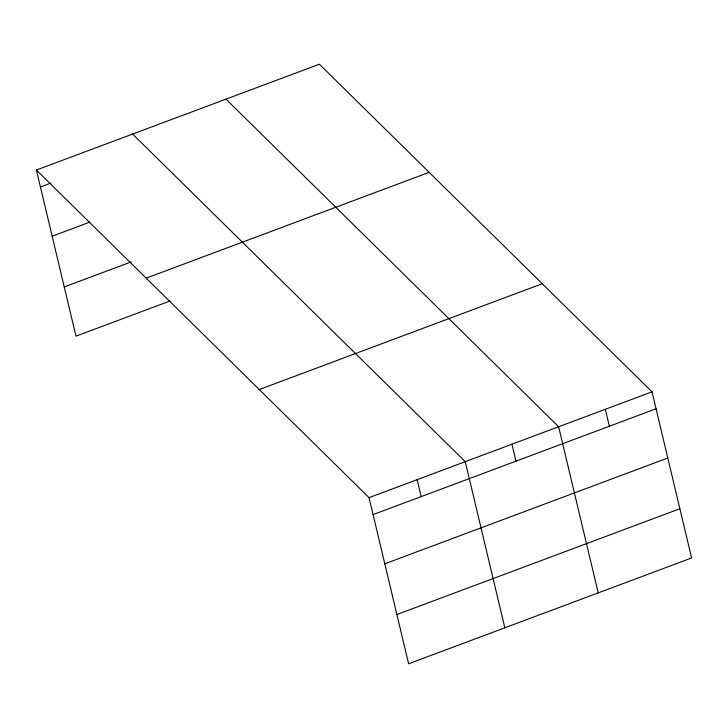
<?xml version="1.0" encoding="UTF-8"?>
<svg xmlns="http://www.w3.org/2000/svg" width="728" height="728" viewBox="0 0 728 728"><rect width="100%" height="100%" fill="white"/><g stroke="black" fill="none" stroke-linecap="round" stroke-linejoin="round"><path stroke-width="1.09" d="M36.4 170.034L319.383 64.219L652.024 391.837L691.6 557.966L408.617 663.781L369.041 497.652L36.4 170.034L75.976 336.163L170.097 300.964M40.44 186.978L50.896 183.065M52.161 236.209L89.817 222.131M64.246 286.932L131.177 261.907M146.173 278.151L429.156 172.336M259.268 389.535L542.251 283.729M369.041 497.652L652.024 391.837M373.073 514.596L656.055 408.781M384.803 563.827L667.785 458.012M396.887 614.55L679.87 508.736M225.999 99.145L558.64 426.754L598.216 592.883M132.614 134.061L465.256 461.67L504.832 627.8M605.332 409.3L609.363 426.244M511.948 444.216L515.979 461.161M417.144 479.661L421.184 496.605"/></g></svg>
